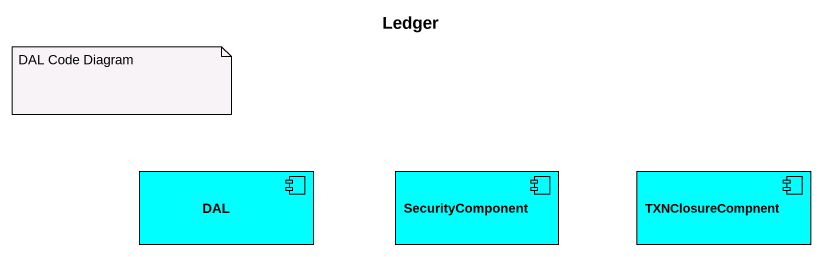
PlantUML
@startuml
title Ledger
component DAL #00FFFF
component SecurityComponent #00FFFF
component TXNClosureCompnent #00FFFF
note as N1
  DAL Code Diagram
end note
@enduml
